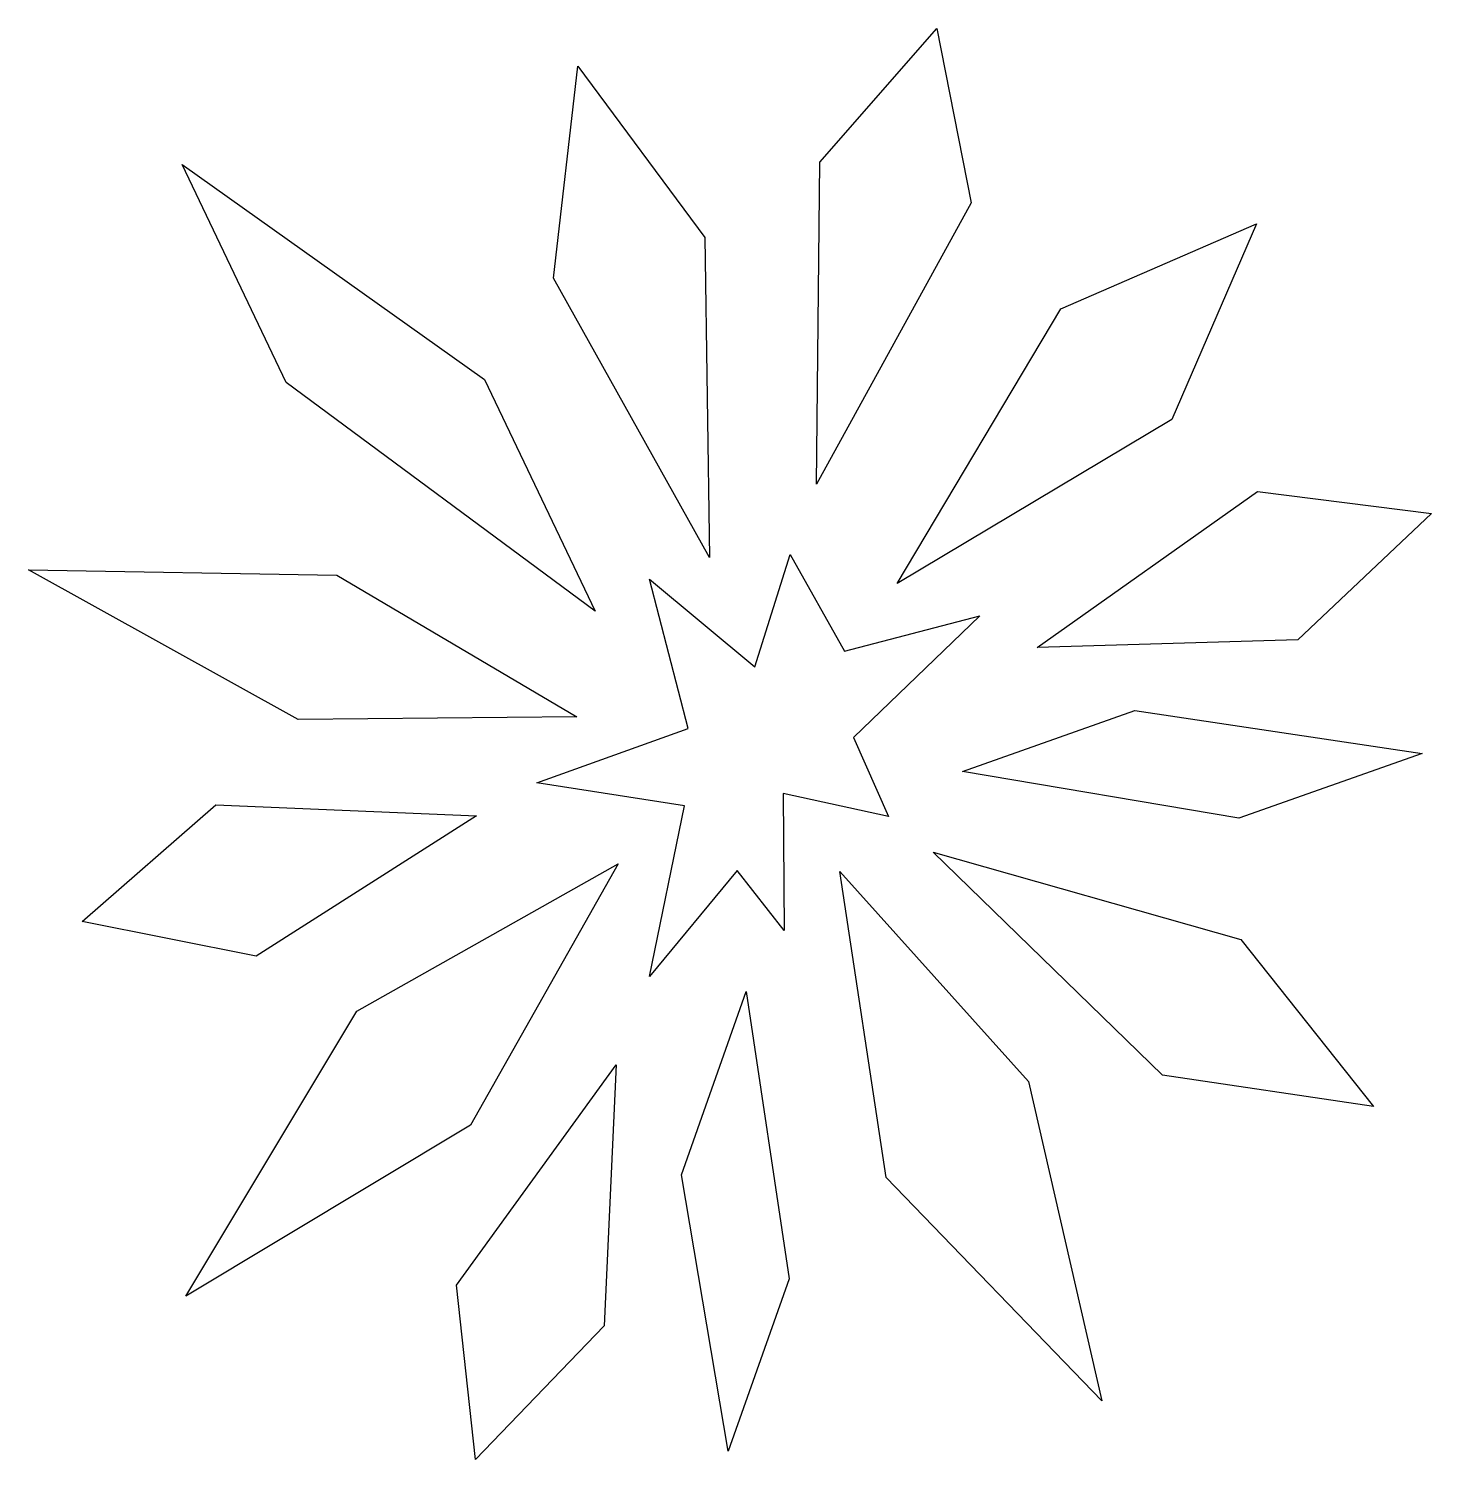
# Model space of a CAD drawing. Header units: centimetres. Extents: x -10.1 to 10.1, y -10.4 to 10.2.
import ezdxf

# ---------------------------------------------------------------- set-up
doc = ezdxf.new("R2010")
doc.units = ezdxf.units.CM
doc.header["$MEASUREMENT"] = 0
doc.layers.add('Layer 1', color=7, linetype='Continuous')

msp = doc.modelspace()

# ---------------------------------------------------------------- linework, layer by layer
at = {"layer": 'Layer 1'}
for points, knots in [([(2.97681, 10.16375), (2.97681, 10.16375), (1.29937, 8.24646), (1.29937, 8.24646), (1.29937, 8.24646), (1.29937, 8.24646), (1.25311, 3.62645), (1.25311, 3.62645), (1.25311, 3.62645), (1.25311, 3.62645), (3.46946, 7.6653), (3.46946, 7.6653), (3.46946, 7.6653), (3.46946, 7.6653), (2.97669, 10.16375), (2.97669, 10.16375), (2.97669, 10.16375), (2.97669, 10.16375), (2.97681, 10.16375), (2.97681, 10.16375)], [0, 0, 0, 0, 0.16666667, 0.16666667, 0.16666667, 0.16666667, 0.33333333, 0.33333333, 0.33333333, 0.33333333, 0.5, 0.5, 0.5, 0.5, 0.66666667, 0.66666667, 0.66666667, 0.66666667, 1, 1, 1, 1]), ([(-2.17426, 9.62357), (-2.17426, 9.62357), (-2.52215, 6.58347), (-2.52215, 6.58347), (-2.52215, 6.58347), (-2.52215, 6.58347), (-0.28598, 2.57486), (-0.28598, 2.57486), (-0.28598, 2.57486), (-0.28598, 2.57486), (-0.35185, 7.1659), (-0.35185, 7.1659), (-0.35185, 7.1659), (-0.35185, 7.1659), (-2.17435, 9.62353), (-2.17435, 9.62353), (-2.17435, 9.62353), (-2.17435, 9.62353), (-2.17426, 9.62357), (-2.17426, 9.62357)], [0, 0, 0, 0, 0.16666667, 0.16666667, 0.16666667, 0.16666667, 0.33333333, 0.33333333, 0.33333333, 0.33333333, 0.5, 0.5, 0.5, 0.5, 0.66666667, 0.66666667, 0.66666667, 0.66666667, 1, 1, 1, 1]), ([(-7.85378, 8.21613), (-7.85378, 8.21613), (-6.35943, 5.08389), (-6.35943, 5.08389), (-6.35943, 5.08389), (-6.35943, 5.08389), (-1.92391, 1.80533), (-1.92391, 1.80533), (-1.92391, 1.80533), (-1.92391, 1.80533), (-3.51449, 5.13129), (-3.51449, 5.13129), (-3.51449, 5.13129), (-3.51449, 5.13129), (-7.85378, 8.21618), (-7.85378, 8.21618), (-7.85378, 8.21618), (-7.85378, 8.21618), (-7.85378, 8.21613), (-7.85378, 8.21613)], [0, 0, 0, 0, 0.16666667, 0.16666667, 0.16666667, 0.16666667, 0.33333333, 0.33333333, 0.33333333, 0.33333333, 0.5, 0.5, 0.5, 0.5, 0.66666667, 0.66666667, 0.66666667, 0.66666667, 1, 1, 1, 1]), ([(7.56789, 7.36223), (7.56789, 7.36223), (4.76102, 6.14463), (4.76102, 6.14463), (4.76102, 6.14463), (4.76102, 6.14463), (2.40754, 2.20192), (2.40754, 2.20192), (2.40754, 2.20192), (2.40754, 2.20192), (6.35025, 4.55531), (6.35025, 4.55531), (6.35025, 4.55531), (6.35025, 4.55531), (7.56785, 7.36218), (7.56785, 7.36218), (7.56785, 7.36218), (7.56785, 7.36218), (7.56789, 7.36223), (7.56789, 7.36223)], [0, 0, 0, 0, 0.16666667, 0.16666667, 0.16666667, 0.16666667, 0.33333333, 0.33333333, 0.33333333, 0.33333333, 0.5, 0.5, 0.5, 0.5, 0.66666667, 0.66666667, 0.66666667, 0.66666667, 1, 1, 1, 1]), ([(7.57969, 3.52098), (7.57969, 3.52098), (4.41709, 1.28342), (4.41709, 1.28342), (4.41709, 1.28342), (4.41709, 1.28342), (8.16077, 1.39154), (8.16077, 1.39154), (8.16077, 1.39154), (8.16077, 1.39154), (10.07814, 3.20477), (10.07814, 3.20477), (10.07814, 3.20477), (10.07814, 3.20477), (7.57969, 3.52103), (7.57969, 3.52103), (7.57969, 3.52103), (7.57969, 3.52103), (7.57969, 3.52098), (7.57969, 3.52098)], [0, 0, 0, 0, 0.16666667, 0.16666667, 0.16666667, 0.16666667, 0.33333333, 0.33333333, 0.33333333, 0.33333333, 0.5, 0.5, 0.5, 0.5, 0.66666667, 0.66666667, 0.66666667, 0.66666667, 1, 1, 1, 1]), ([(0.87233, 2.61964), (0.87233, 2.61964), (0.36766, 1.00545), (0.36766, 1.00545), (0.36766, 1.00545), (0.36766, 1.00545), (-1.14651, 2.26648), (-1.14651, 2.26648), (-1.14651, 2.26648), (-1.14651, 2.26648), (-0.59171, 0.12118), (-0.59171, 0.12118), (-0.59171, 0.12118), (-0.59171, 0.12118), (-2.7621, -0.66019), (-2.7621, -0.66019), (-2.7621, -0.66019), (-2.7621, -0.66019), (-0.64189, -0.98838), (-0.64189, -0.98838), (-0.64189, -0.98838), (-0.64189, -0.98838), (-1.14656, -3.43674), (-1.14656, -3.43674), (-1.14656, -3.43674), (-1.14656, -3.43674), (0.1119, -1.91604), (0.1119, -1.91604), (0.1119, -1.91604), (0.1119, -1.91604), (0.78532, -2.77521), (0.78532, -2.77521), (0.78532, -2.77521), (0.78532, -2.77521), (0.77077, -0.81179), (0.77077, -0.81179), (0.77077, -0.81179), (0.77077, -0.81179), (2.28629, -1.13986), (2.28629, -1.13986), (2.28629, -1.13986), (2.28629, -1.13986), (1.78154, -0.00533), (1.78154, -0.00533), (1.78154, -0.00533), (1.78154, -0.00533), (3.59742, 1.73676), (3.59742, 1.73676), (3.59742, 1.73676), (3.59742, 1.73676), (1.65504, 1.23201), (1.65504, 1.23201), (1.65504, 1.23201), (1.65504, 1.23201), (0.87228, 2.61963), (0.87228, 2.61963), (0.87228, 2.61963), (0.87228, 2.61963), (0.87233, 2.61964), (0.87233, 2.61964)], [0, 0, 0, 0, 0.0625, 0.0625, 0.0625, 0.0625, 0.125, 0.125, 0.125, 0.125, 0.1875, 0.1875, 0.1875, 0.1875, 0.25, 0.25, 0.25, 0.25, 0.3125, 0.3125, 0.3125, 0.3125, 0.375, 0.375, 0.375, 0.375, 0.4375, 0.4375, 0.4375, 0.4375, 0.5, 0.5, 0.5, 0.5, 0.5625, 0.5625, 0.5625, 0.5625, 0.625, 0.625, 0.625, 0.625, 0.6875, 0.6875, 0.6875, 0.6875, 0.75, 0.75, 0.75, 0.75, 0.8125, 0.8125, 0.8125, 0.8125, 0.875, 0.875, 0.875, 0.875, 1, 1, 1, 1]), ([(-10.05837, 2.397), (-10.05837, 2.397), (-6.18946, 0.24896), (-6.18946, 0.24896), (-6.18946, 0.24896), (-6.18946, 0.24896), (-2.19012, 0.2886), (-2.19012, 0.2886), (-2.19012, 0.2886), (-2.19012, 0.2886), (-5.63343, 2.32186), (-5.63343, 2.32186), (-5.63343, 2.32186), (-5.63343, 2.32186), (-10.05841, 2.39692), (-10.05841, 2.39692), (-10.05841, 2.39692), (-10.05841, 2.39692), (-10.05837, 2.397), (-10.05837, 2.397)], [0, 0, 0, 0, 0.16666667, 0.16666667, 0.16666667, 0.16666667, 0.33333333, 0.33333333, 0.33333333, 0.33333333, 0.5, 0.5, 0.5, 0.5, 0.66666667, 0.66666667, 0.66666667, 0.66666667, 1, 1, 1, 1]), ([(5.82175, 0.38213), (5.82175, 0.38213), (3.34835, -0.4942), (3.34835, -0.4942), (3.34835, -0.4942), (3.34835, -0.4942), (7.3161, -1.16357), (7.3161, -1.16357), (7.3161, -1.16357), (7.3161, -1.16357), (9.94371, -0.23587), (9.94371, -0.23587), (9.94371, -0.23587), (9.94371, -0.23587), (5.82179, 0.38214), (5.82179, 0.38214), (5.82179, 0.38214), (5.82179, 0.38214), (5.82175, 0.38213), (5.82175, 0.38213)], [0, 0, 0, 0, 0.16666667, 0.16666667, 0.16666667, 0.16666667, 0.33333333, 0.33333333, 0.33333333, 0.33333333, 0.5, 0.5, 0.5, 0.5, 0.66666667, 0.66666667, 0.66666667, 0.66666667, 1, 1, 1, 1]), ([(-7.37282, -0.97252), (-7.37282, -0.97252), (-9.2902, -2.6487), (-9.2902, -2.6487), (-9.2902, -2.6487), (-9.2902, -2.6487), (-6.79166, -3.14291), (-6.79166, -3.14291), (-6.79166, -3.14291), (-6.79166, -3.14291), (-3.62906, -1.132), (-3.62906, -1.132), (-3.62906, -1.132), (-3.62906, -1.132), (-7.37282, -0.97261), (-7.37282, -0.97261), (-7.37282, -0.97261), (-7.37282, -0.97261), (-7.37282, -0.97252), (-7.37282, -0.97252)], [0, 0, 0, 0, 0.16666667, 0.16666667, 0.16666667, 0.16666667, 0.33333333, 0.33333333, 0.33333333, 0.33333333, 0.5, 0.5, 0.5, 0.5, 0.66666667, 0.66666667, 0.66666667, 0.66666667, 1, 1, 1, 1]), ([(-1.5958, -1.81984), (-1.5958, -1.81984), (-5.34748, -3.93617), (-5.34748, -3.93617), (-5.34748, -3.93617), (-5.34748, -3.93617), (-7.79976, -8.0225), (-7.79976, -8.0225), (-7.79976, -8.0225), (-7.79976, -8.0225), (-3.71339, -5.57018), (-3.71339, -5.57018), (-3.71339, -5.57018), (-3.71339, -5.57018), (-1.59571, -1.81985), (-1.59571, -1.81985), (-1.59571, -1.81985), (-1.59571, -1.81985), (-1.5958, -1.81984), (-1.5958, -1.81984)], [0, 0, 0, 0, 0.16666667, 0.16666667, 0.16666667, 0.16666667, 0.33333333, 0.33333333, 0.33333333, 0.33333333, 0.5, 0.5, 0.5, 0.5, 0.66666667, 0.66666667, 0.66666667, 0.66666667, 1, 1, 1, 1]), ([(2.92545, -1.65513), (2.92545, -1.65513), (6.21847, -4.85462), (6.21847, -4.85462), (6.21847, -4.85462), (6.21847, -4.85462), (9.24529, -5.30396), (9.24529, -5.30396), (9.24529, -5.30396), (9.24529, -5.30396), (7.34246, -2.9084), (7.34246, -2.9084), (7.34246, -2.9084), (7.34246, -2.9084), (2.92537, -1.65517), (2.92537, -1.65517), (2.92537, -1.65517), (2.92537, -1.65517), (2.92545, -1.65513), (2.92545, -1.65513)], [0, 0, 0, 0, 0.16666667, 0.16666667, 0.16666667, 0.16666667, 0.33333333, 0.33333333, 0.33333333, 0.33333333, 0.5, 0.5, 0.5, 0.5, 0.66666667, 0.66666667, 0.66666667, 0.66666667, 1, 1, 1, 1]), ([(1.58661, -1.93053), (1.58661, -1.93053), (2.25337, -6.32266), (2.25337, -6.32266), (2.25337, -6.32266), (2.25337, -6.32266), (5.34744, -9.52743), (5.34744, -9.52743), (5.34744, -9.52743), (5.34744, -9.52743), (4.29451, -4.94559), (4.29451, -4.94559), (4.29451, -4.94559), (4.29451, -4.94559), (1.58657, -1.93058), (1.58657, -1.93058), (1.58657, -1.93058), (1.58657, -1.93058), (1.58661, -1.93053), (1.58661, -1.93053)], [0, 0, 0, 0, 0.16666667, 0.16666667, 0.16666667, 0.16666667, 0.33333333, 0.33333333, 0.33333333, 0.33333333, 0.5, 0.5, 0.5, 0.5, 0.66666667, 0.66666667, 0.66666667, 0.66666667, 1, 1, 1, 1]), ([(0.24116, -3.65158), (0.24116, -3.65158), (-0.68654, -6.2805), (-0.68654, -6.2805), (-0.68654, -6.2805), (-0.68654, -6.2805), (-0.01586, -10.24821), (-0.01586, -10.24821), (-0.01586, -10.24821), (-0.01586, -10.24821), (0.86039, -7.77485), (0.86039, -7.77485), (0.86039, -7.77485), (0.86039, -7.77485), (0.24111, -3.65167), (0.24111, -3.65167), (0.24111, -3.65167), (0.24111, -3.65167), (0.24116, -3.65158), (0.24116, -3.65158)], [0, 0, 0, 0, 0.16666667, 0.16666667, 0.16666667, 0.16666667, 0.33333333, 0.33333333, 0.33333333, 0.33333333, 0.5, 0.5, 0.5, 0.5, 0.66666667, 0.66666667, 0.66666667, 0.66666667, 1, 1, 1, 1]), ([(-1.62224, -4.70312), (-1.62224, -4.70312), (-3.91508, -7.86711), (-3.91508, -7.86711), (-3.91508, -7.86711), (-3.91508, -7.86711), (-3.6436, -10.36556), (-3.6436, -10.36556), (-3.6436, -10.36556), (-3.6436, -10.36556), (-1.79614, -8.44818), (-1.79614, -8.44818), (-1.79614, -8.44818), (-1.79614, -8.44818), (-1.6222, -4.70316), (-1.6222, -4.70316), (-1.6222, -4.70316), (-1.6222, -4.70316), (-1.62224, -4.70312), (-1.62224, -4.70312)], [0, 0, 0, 0, 0.16666667, 0.16666667, 0.16666667, 0.16666667, 0.33333333, 0.33333333, 0.33333333, 0.33333333, 0.5, 0.5, 0.5, 0.5, 0.66666667, 0.66666667, 0.66666667, 0.66666667, 1, 1, 1, 1])]:
    msp.add_open_spline(points, degree=3, knots=knots, dxfattribs=at)

doc.saveas('drawing.dxf')
